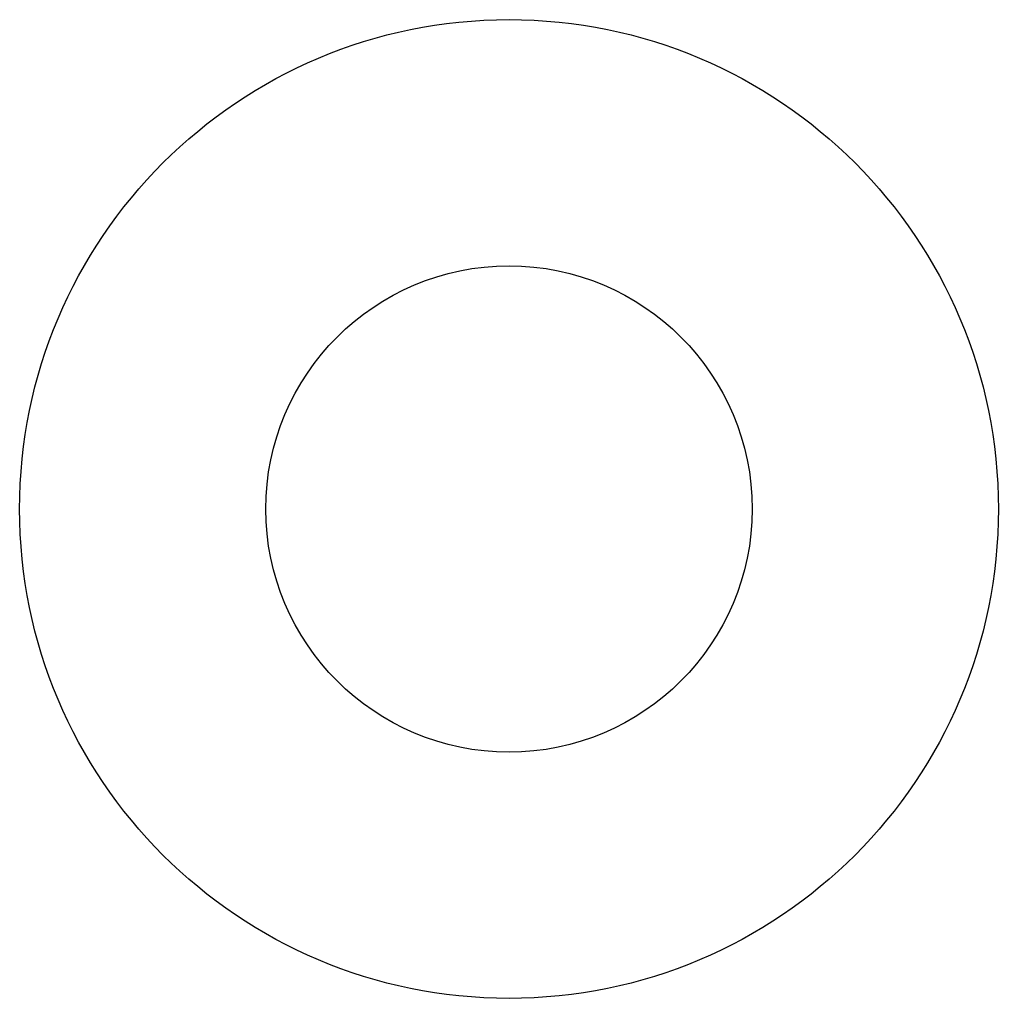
# Model space of a CAD drawing. Extents: x 104.3 to 105.31, y 166.92 to 167.92.
import ezdxf

# ---------------------------------------------------------------- set-up
doc = ezdxf.new("R2010")
doc.units = 0
doc.header["$MEASUREMENT"] = 0
doc.layers.add('DIM', color=2, linetype='CONTINUOUS')

msp = doc.modelspace()

# ---------------------------------------------------------------- linework, layer by layer
at = {"layer": 'DIM'}
for radius in [0.5034959999999999, 0.2501859248697249]:
    msp.add_circle((104.8060859800507, 167.418774467636), radius, dxfattribs=at)

doc.saveas('drawing.dxf')
